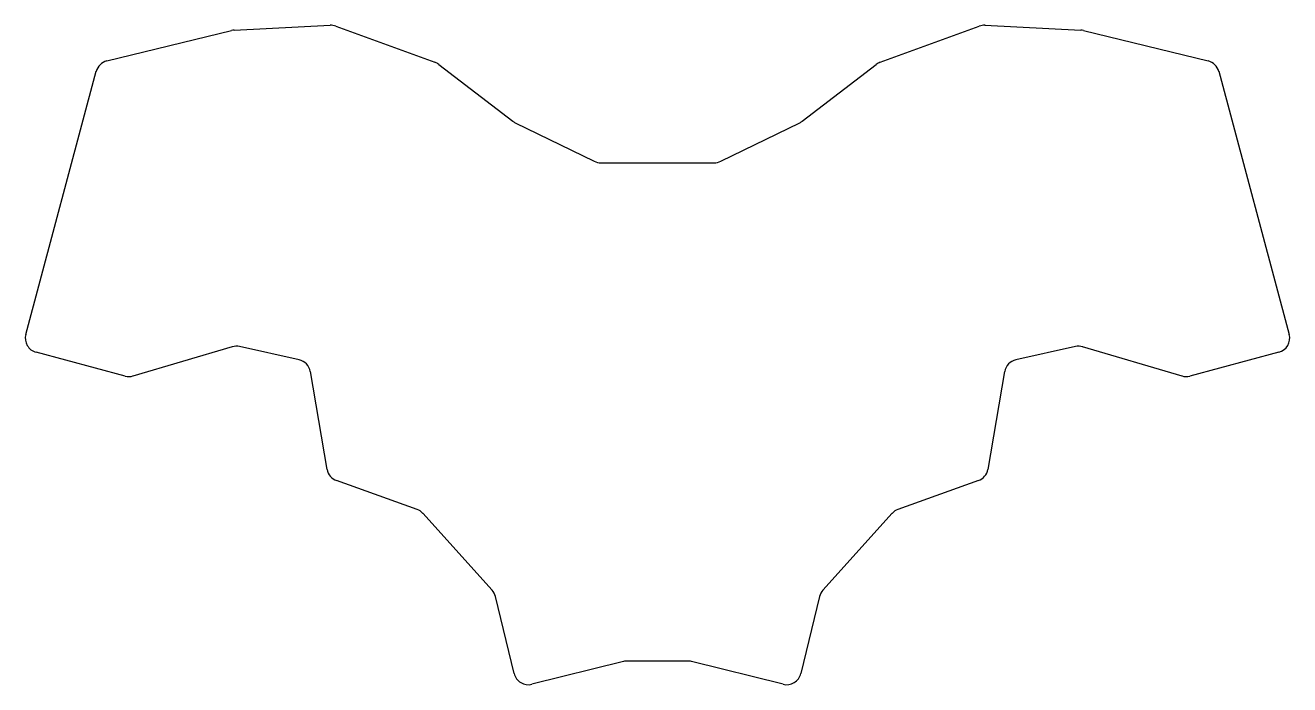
# Model space of a CAD drawing. Header units: millimetres. Extents: x 46 to 307, y -205 to -70.
import ezdxf

# ---------------------------------------------------------------- set-up
doc = ezdxf.new("R2010")
doc.units = ezdxf.units.MM

msp = doc.modelspace()

# ---------------------------------------------------------------- linework, layer by layer
for p, q in [((89.48, -70.73), (109.18, -69.75)), ((110.35, -69.93), (130.77, -77.36)), ((222.35, -77.36), (242.77, -69.93)), ((243.94, -69.75), (263.64, -70.73)), ((63.27, -77.08), (88.91, -70.81)), ((264.21, -70.81), (289.86, -77.08)), ((131.57, -77.8), (146.77, -89.47)), ((206.35, -89.47), (221.55, -77.8)), ((46.58, -133.33), (61.08, -79.22)), ((292.04, -79.22), (306.54, -133.33)), ((147.28, -89.79), (163.56, -97.73)), ((189.57, -97.73), (205.84, -89.79)), ((164.87, -98.04), (188.25, -98.04)), ((67.01, -141.92), (48.7, -137.01)), ((89.08, -135.89), (68.64, -141.9)), ((102.82, -138.56), (90.58, -135.84)), ((262.55, -135.84), (250.3, -138.56)), ((284.49, -141.9), (264.04, -135.89)), ((304.42, -137.01), (286.11, -141.92)), ((108.59, -161.1), (105.13, -140.98)), ((247.99, -140.98), (244.54, -161.1)), ((127.08, -169.34), (110.53, -163.42)), ((242.59, -163.42), (226.04, -169.34)), ((142.54, -185.97), (128.3, -170.15)), ((224.82, -170.15), (210.58, -185.97)), ((147.08, -203.12), (143.23, -187.27)), ((209.89, -187.27), (206.04, -203.12)), ((169.56, -200.62), (150.72, -205.32)), ((182.83, -200.53), (170.29, -200.53)), ((202.4, -205.32), (183.56, -200.62))]:
    msp.add_line(p, q)
for centre, start, end in [((109.33, -72.75), 70, 92.8337), ((243.8, -72.75), 87.1663, 110), ((89.63, -73.73), 92.8337, 103.74), ((263.5, -73.73), 76.26, 87.1663), ((63.98, -80), 103.74, 165), ((129.75, -80.18), 52.4744, 70), ((223.38, -80.18), 110, 127.5256), ((289.14, -80), 15, 76.26), ((148.6, -87.09), 232.4744, 243.991), ((204.53, -87.09), 296.009, 307.5256), ((164.87, -95.04), 243.991, 270), ((188.25, -95.04), 270, 296.009), ((49.48, -134.11), 165, 255), ((303.64, -134.11), 285, 15), ((89.93, -138.77), 77.4959, 106.3659), ((263.2, -138.77), 73.6341, 102.5041), ((102.17, -141.49), 9.7449, 77.4959), ((250.95, -141.49), 102.5041, 170.2551), ((67.79, -139.02), 255, 286.3659), ((285.33, -139.02), 253.6341, 285), ((111.54, -160.6), 189.7449, 250.3327), ((241.58, -160.6), 289.6673, 350.2551), ((126.07, -172.16), 42, 70.3327), ((227.05, -172.16), 109.6673, 138), ((140.32, -187.98), 13.6673, 42), ((212.81, -187.98), 138, 166.3327), ((170.29, -203.53), 90, 104), ((182.83, -203.53), 76, 90), ((150, -202.41), 193.6673, 284), ((203.12, -202.41), 256, 346.3327)]:
    msp.add_arc(centre, 3, start, end)

doc.saveas('drawing.dxf')
